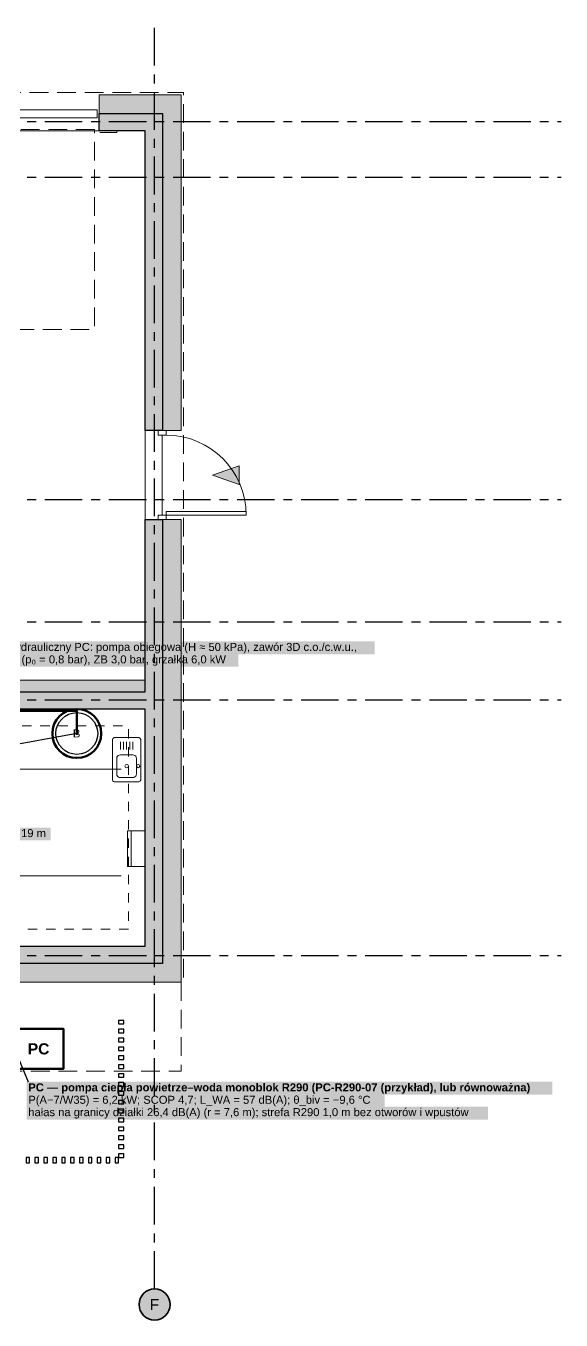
# Model space of a CAD drawing. Header units: metres. Extents: x -4.1 to 22.9, y -4.1 to 10.4.
# Drawn here: x 16.93 to 22.95, y -4.1 to 10.45 of the extents above; entities that cross this region are included whole.
import ezdxf

# ---------------------------------------------------------------- set-up
doc = ezdxf.new("R2010")
doc.units = ezdxf.units.M
for name, pattern in [('KRESKOWA', [5.25, 4.2, -1.05]), ('KRESKOWA_DROBNA', [3.15, 2.1, -1.05]), ('PUNKTOWA', [10.5, 8.4, -1.05, 0, -1.05])]:
    doc.linetypes.add(name, pattern=pattern)
doc.layers.add('A-MASKA', color=7, linetype='Continuous', lineweight=18)
doc.layers.add('S-OPISY', color=2, linetype='Continuous', lineweight=25)
for name, color, linetype, lineweight, true_color in [('I-OSIE', 8, 'PUNKTOWA', 18, 0x7a7a7a), ('I-PODKLAD', 8, 'Continuous', 18, 0x9a9a9a), ('I-PODKLAD-SCIANY', 8, 'Continuous', 25, 0x6e6e6e), ('I-PODKLAD-WYPELN', 254, 'Continuous', 18, 0xe6e6e6), ('S-OGRZ', 1, 'Continuous', 25, 0xe05000), ('S-PC', 1, 'Continuous', 35, 0xc0392b), ('S-URZADZENIA', 2, 'Continuous', 35, 0x303030)]:
    doc.layers.add(name, color=color, linetype=linetype, lineweight=lineweight, true_color=true_color)
doc.styles.add('PL_ARIAL', font='arial.ttf')
doc.styles.add('PL_ARIAL_B', font='arialbd.ttf')

msp = doc.modelspace()

# ---------------------------------------------------------------- hatches: boundary and pattern name
at = {"layer": 'A-MASKA', "true_color": 0xffffff}
for points in [[(15.952, 3.385), (20.85, 3.385), (20.85, 3.53), (15.952, 3.53)], [(15.952, 3.246), (19.317, 3.246), (19.317, 3.391), (15.952, 3.391)], [(16.013, 1.295), (17.207, 1.295), (17.207, 1.435), (16.013, 1.435)], [(16.938, -1.566), (22.846, -1.566), (22.846, -1.421), (16.938, -1.421)], [(16.938, -1.705), (20.96, -1.705), (20.96, -1.56), (16.938, -1.56)], [(16.938, -1.845), (22.124, -1.845), (22.124, -1.7), (16.938, -1.7)]]:
    msp.add_hatch(color=7, dxfattribs=at).paths.add_polyline_path(points)
at = {"layer": 'I-OSIE', "true_color": 0xffffff}
msp.add_hatch(color=7, dxfattribs=at).paths.add_polyline_path([(18.55, -3.925), (18.549, -3.902), (18.544, -3.88), (18.537, -3.858), (18.527, -3.837), (18.514, -3.818), (18.499, -3.801), (18.482, -3.786), (18.462, -3.773), (18.442, -3.763), (18.42, -3.756), (18.398, -3.751), (18.375, -3.75), (18.352, -3.751), (18.33, -3.756), (18.308, -3.763), (18.288, -3.773), (18.268, -3.786), (18.251, -3.801), (18.236, -3.818), (18.223, -3.837), (18.213, -3.858), (18.206, -3.88), (18.201, -3.902), (18.2, -3.925), (18.201, -3.948), (18.206, -3.97), (18.213, -3.992), (18.223, -4.013), (18.236, -4.032), (18.251, -4.049), (18.268, -4.064), (18.288, -4.077), (18.308, -4.087), (18.33, -4.094), (18.352, -4.099), (18.375, -4.1), (18.398, -4.099), (18.42, -4.094), (18.442, -4.087), (18.462, -4.077), (18.482, -4.064), (18.499, -4.049), (18.514, -4.032), (18.527, -4.013), (18.537, -3.992), (18.544, -3.97), (18.549, -3.948)])
at = {"layer": 'I-PODKLAD-WYPELN', "true_color": 0xe4e4e4}
for points in [[(18.675, 9.675), (18.675, 5.9), (18.465, 5.9), (18.27, 5.9), (18.27, 9.27), (17.75, 9.27), (17.75, 9.465), (17.75, 9.675)], [(18.27, 0.105), (18.27, 2.77), (14.95, 2.77), (14.95, 2.5), (14.935, 2.5), (14.8, 2.5), (14.8, 2.77), (14.5, 2.77), (14.5, 2.965), (14.5, 3.095), (18.27, 3.095), (18.27, 4.9), (18.465, 4.9), (18.675, 4.9), (18.675, -0.3), (13.25, -0.3), (13.25, -0.09), (13.25, 0.105), (14.8, 0.105), (14.8, 1.6), (14.935, 1.6), (14.95, 1.6), (14.95, 0.105)]]:
    msp.add_hatch(color=7, dxfattribs=at).paths.add_polyline_path(points)
at = {"layer": 'I-PODKLAD-WYPELN', "true_color": 0xcfcfcf}
msp.add_hatch(color=7, dxfattribs=at).paths.add_polyline_path([(19.025, 5.4), (19.325, 5.295), (19.325, 5.505)])
at = {"layer": 'S-OPISY', "true_color": 0x000000}
msp.add_hatch(color=7, dxfattribs=at).paths.add_polyline_path([(17.517, 2.495), (17.517, 2.5), (17.515, 2.504), (17.512, 2.507), (17.509, 2.51), (17.505, 2.512), (17.5, 2.513), (17.495, 2.512), (17.491, 2.51), (17.488, 2.507), (17.485, 2.504), (17.483, 2.5), (17.483, 2.495), (17.483, 2.49), (17.485, 2.486), (17.488, 2.483), (17.491, 2.48), (17.495, 2.478), (17.5, 2.478), (17.505, 2.478), (17.509, 2.48), (17.512, 2.483), (17.515, 2.486), (17.517, 2.49)])

# ---------------------------------------------------------------- linework, layer by layer
at = {"layer": 'I-OSIE', "linetype": 'PUNKTOWA', "lineweight": 25, "ltscale": 0.050462, "flags": 128}
msp.add_lwpolyline([(18.375, -3.75), (18.375, 10.45)], dxfattribs=at)
at = {"layer": 'I-OSIE', "linetype": 'PUNKTOWA', "lineweight": 25, "ltscale": 0.050048, "flags": 128}
for points in [[(-3.75, 9.375), (22.946, 9.375)], [(-3.75, 8.75), (22.946, 8.75)], [(-3.75, 5.125), (22.946, 5.125)], [(-3.75, 3.75), (22.946, 3.75)], [(-3.75, 2.875), (22.946, 2.875)], [(-3.75, 0), (22.946, 0)]]:
    msp.add_lwpolyline(points, dxfattribs=at)
at = {"layer": 'I-OSIE', "linetype": 'Continuous', "lineweight": 35, "ltscale": 0.05}
msp.add_circle((18.375, -3.925), 0.175, dxfattribs=at)
at = {"layer": 'I-PODKLAD', "linetype": 'KRESKOWA', "lineweight": 13, "ltscale": 0.05, "flags": 128}
for points in [[(11.7, 9.7), (18.7, 9.7), (18.7, -0.325), (18.675, -0.325)], [(17.95, 9.27), (17.95, 9.25), (17.75, 9.25)], [(18.675, -0.3), (18.675, -1.3), (13.8, -1.3)]]:
    msp.add_lwpolyline(points, dxfattribs=at)
at = {"layer": 'I-PODKLAD', "lineweight": 18, "ltscale": 0.05}
for points in [[(17.73, 9.505), (12.77, 9.505), (12.77, 9.415), (17.73, 9.415)], [(18.505, 5.9), (18.505, 5.85), (18.415, 5.85), (18.415, 5.9)], [(18.505, 4.9), (18.505, 4.95), (18.415, 4.95), (18.415, 4.9)], [(18.505, 4.95), (19.405, 4.95), (19.405, 4.99), (18.505, 4.99)], [(18.22, 2.42), (18.219, 2.429), (18.214, 2.438), (18.208, 2.444), (18.199, 2.449), (18.19, 2.45), (17.93, 2.45), (17.921, 2.449), (17.912, 2.444), (17.906, 2.438), (17.901, 2.429), (17.9, 2.42), (17.9, 1.98), (17.901, 1.971), (17.906, 1.962), (17.912, 1.956), (17.921, 1.951), (17.93, 1.95), (18.19, 1.95), (18.199, 1.951), (18.208, 1.956), (18.214, 1.962), (18.219, 1.971), (18.22, 1.98)], [(18.17, 2.215), (18.168, 2.227), (18.162, 2.239), (18.154, 2.247), (18.142, 2.253), (18.13, 2.255), (17.99, 2.255), (17.978, 2.253), (17.966, 2.247), (17.958, 2.239), (17.952, 2.227), (17.95, 2.215), (17.95, 2.04), (17.952, 2.028), (17.958, 2.016), (17.966, 2.008), (17.978, 2.002), (17.99, 2), (18.13, 2), (18.142, 2.002), (18.154, 2.008), (18.162, 2.016), (18.168, 2.028), (18.17, 2.04)], [(18.27, 1), (18.27, 1.4), (18.07, 1.4), (18.07, 1)]]:
    msp.add_lwpolyline(points, close=True, dxfattribs=at)
at = {"layer": 'I-PODKLAD', "lineweight": 13, "ltscale": 0.05}
for points in [[(12.751, 9.27), (17.75, 9.27)], [(18.27, 5.899), (18.27, 4.901)]]:
    msp.add_lwpolyline(points, dxfattribs=at)
at = {"layer": 'I-PODKLAD', "linetype": 'KRESKOWA', "lineweight": 18, "ltscale": 0.05, "flags": 128}
msp.add_lwpolyline([(17.7, 9.285), (12.8, 9.285), (12.8, 7.035), (17.7, 7.035)], close=True, dxfattribs=at)
at = {"layer": 'I-PODKLAD', "lineweight": 18, "ltscale": 0.05}
for points in [[(18.46, 4.95), (18.46, 5.85)], [(17.99, 2.315), (17.99, 2.4)], [(18.025, 2.315), (18.025, 2.4)], [(18.06, 2.315), (18.06, 2.4)], [(18.095, 2.315), (18.095, 2.4)], [(18.13, 2.315), (18.13, 2.4)], [(18.11, 1), (18.11, 1.4)]]:
    msp.add_lwpolyline(points, dxfattribs=at)
at = {"layer": 'I-PODKLAD', "lineweight": 13, "ltscale": 0.05}
msp.add_lwpolyline([(19.025, 5.4), (19.325, 5.295), (19.325, 5.505)], close=True, dxfattribs=at)
for centre, radius in [((18.06, 2.128), 0.02), ((18.19, 2.128), 0.018)]:
    msp.add_circle(centre, radius, dxfattribs=at)
msp.add_arc((18.505, 4.95), 0.9, 0, 90, dxfattribs=at)
at = {"layer": 'I-PODKLAD-SCIANY', "lineweight": 13, "ltscale": 0.05}
for points in [[(17.75, 9.465), (17.75, 9.465), (17.75, 9.675), (17.75, 9.675), (17.75, 9.675), (18.675, 9.675), (18.675, 9.675), (18.675, 9.675), (18.675, 5.9), (18.675, 5.9), (18.675, 5.9), (18.465, 5.9), (18.465, 5.9), (18.465, 5.9), (18.465, 9.465), (18.465, 9.465), (18.465, 9.465), (18.465, 9.465), (18.465, 9.465), (18.465, 9.465), (18.465, 9.465), (18.465, 9.465), (18.465, 9.465), (18.465, 9.465), (18.465, 9.465), (18.465, 9.465), (18.465, 9.465), (18.465, 9.465), (18.465, 9.465), (18.465, 9.465), (18.465, 9.465), (17.75, 9.465)], [(14.5, 2.965), (14.5, 2.965), (14.5, 3.095), (14.5, 3.095), (14.5, 3.095), (18.27, 3.095), (18.27, 3.095), (18.27, 3.095), (18.27, 2.965), (18.27, 2.965), (18.27, 2.965), (14.5, 2.965)]]:
    msp.add_lwpolyline(points, close=True, dxfattribs=at)
at = {"layer": 'I-PODKLAD-SCIANY', "lineweight": 25, "ltscale": 0.05}
for points in [[(17.75, 9.27), (17.75, 9.27), (17.75, 9.465), (17.75, 9.465), (17.75, 9.465), (18.465, 9.465), (18.465, 9.465), (18.465, 9.465), (18.465, 5.9), (18.465, 5.9), (18.465, 5.9), (18.27, 5.9), (18.27, 5.9), (18.27, 5.9), (18.27, 9.27), (18.27, 9.27), (18.27, 9.27), (18.27, 9.27), (18.27, 9.27), (18.27, 9.27), (18.27, 9.27), (18.27, 9.27), (18.27, 9.27), (18.27, 9.27), (18.27, 9.27), (18.27, 9.27), (18.27, 9.27), (18.27, 9.27), (18.27, 9.27), (18.27, 9.27), (18.27, 9.27), (17.75, 9.27)], [(18.03, -0.77), (18.03, -0.73), (17.97, -0.73), (17.97, -0.77)], [(18.03, -0.87), (18.03, -0.83), (17.97, -0.83), (17.97, -0.87)], [(18.03, -0.97), (18.03, -0.93), (17.97, -0.93), (17.97, -0.97)], [(18.03, -1.07), (18.03, -1.03), (17.97, -1.03), (17.97, -1.07)], [(18.03, -1.17), (18.03, -1.13), (17.97, -1.13), (17.97, -1.17)], [(18.03, -1.27), (18.03, -1.23), (17.97, -1.23), (17.97, -1.27)], [(18.03, -1.37), (18.03, -1.33), (17.97, -1.33), (17.97, -1.37)], [(18.03, -1.47), (18.03, -1.43), (17.97, -1.43), (17.97, -1.47)], [(18.03, -1.57), (18.03, -1.53), (17.97, -1.53), (17.97, -1.57)], [(18.03, -1.67), (18.03, -1.63), (17.97, -1.63), (17.97, -1.67)], [(18.03, -1.77), (18.03, -1.73), (17.97, -1.73), (17.97, -1.77)], [(18.03, -1.87), (18.03, -1.83), (17.97, -1.83), (17.97, -1.87)], [(18.03, -1.97), (18.03, -1.93), (17.97, -1.93), (17.97, -1.97)], [(18.03, -2.07), (18.03, -2.03), (17.97, -2.03), (17.97, -2.07)], [(18.03, -2.17), (18.03, -2.13), (17.97, -2.13), (17.97, -2.17)], [(16.93, -2.33), (16.97, -2.33), (16.97, -2.27), (16.93, -2.27)], [(17.03, -2.33), (17.07, -2.33), (17.07, -2.27), (17.03, -2.27)], [(17.13, -2.33), (17.17, -2.33), (17.17, -2.27), (17.13, -2.27)], [(17.23, -2.33), (17.27, -2.33), (17.27, -2.27), (17.23, -2.27)], [(17.33, -2.33), (17.37, -2.33), (17.37, -2.27), (17.33, -2.27)], [(17.43, -2.33), (17.47, -2.33), (17.47, -2.27), (17.43, -2.27)], [(17.53, -2.33), (17.57, -2.33), (17.57, -2.27), (17.53, -2.27)], [(17.63, -2.33), (17.67, -2.33), (17.67, -2.27), (17.63, -2.27)], [(17.73, -2.33), (17.77, -2.33), (17.77, -2.27), (17.73, -2.27)], [(17.83, -2.33), (17.87, -2.33), (17.87, -2.27), (17.83, -2.27)], [(17.93, -2.33), (17.97, -2.33), (17.97, -2.27), (17.93, -2.27)], [(18.03, -2.27), (18.03, -2.23), (17.97, -2.23), (17.97, -2.27)]]:
    msp.add_lwpolyline(points, close=True, dxfattribs=at)
for points in [[(14.5, 2.965), (18.27, 2.965), (18.27, 2.965), (18.27, 2.965), (18.27, 2.965), (18.27, 2.965), (18.27, 2.965), (18.27, 2.965), (18.27, 2.965), (18.27, 2.965), (18.27, 2.965), (18.27, 2.965), (18.27, 2.965), (18.27, 2.965), (18.27, 2.965), (18.27, 2.965), (18.27, 2.965), (18.27, 2.965), (18.27, 4.9), (18.27, 4.9), (18.27, 4.9), (18.465, 4.9), (18.465, 4.9), (18.465, 4.9), (18.465, -0.09), (18.465, -0.09), (18.465, -0.09), (13.25, -0.09)], [(14.935, 0.105), (18.27, 0.105), (18.27, 0.105), (18.27, 0.105), (18.27, 0.105), (18.27, 0.105), (18.27, 0.105), (18.27, 0.105), (18.27, 0.105), (18.27, 0.105), (18.27, 0.105), (18.27, 0.105), (18.27, 0.105), (18.27, 0.105), (18.27, 0.105), (18.27, 0.105), (18.27, 0.105), (18.27, 0.105), (18.27, 2.77), (18.27, 2.77), (18.27, 2.77), (18.27, 2.77), (18.27, 2.77), (18.27, 2.77), (18.27, 2.77), (18.27, 2.77), (18.27, 2.77), (18.27, 2.77), (18.27, 2.77), (18.27, 2.77), (18.27, 2.77), (18.27, 2.77), (18.27, 2.77), (18.27, 2.77), (18.27, 2.77), (14.935, 2.77)]]:
    msp.add_lwpolyline(points, dxfattribs=at)
at = {"layer": 'I-PODKLAD-SCIANY', "lineweight": 13, "ltscale": 0.05}
msp.add_lwpolyline([(13.25, -0.09), (18.465, -0.09), (18.465, -0.09), (18.465, -0.09), (18.465, -0.09), (18.465, -0.09), (18.465, -0.09), (18.465, -0.09), (18.465, -0.09), (18.465, -0.09), (18.465, -0.09), (18.465, -0.09), (18.465, -0.09), (18.465, -0.09), (18.465, -0.09), (18.465, -0.09), (18.465, -0.09), (18.465, -0.09), (18.465, 4.9), (18.465, 4.9), (18.465, 4.9), (18.675, 4.9), (18.675, 4.9), (18.675, 4.9), (18.675, -0.3), (18.675, -0.3), (18.675, -0.3), (13.25, -0.3)], dxfattribs=at)
at = {"layer": 'S-OGRZ', "linetype": 'KRESKOWA_DROBNA', "lineweight": 18, "ltscale": 0.05, "flags": 128}
msp.add_lwpolyline([(18.08, 0.295), (15.14, 0.295), (15.14, 2.58), (18.08, 2.58)], close=True, dxfattribs=at)
at = {"layer": 'S-OGRZ', "linetype": 'Continuous', "lineweight": 13, "ltscale": 0.05, "true_color": 0xe59a70, "flags": 128}
for points in [[(18, 2.095), (15.22, 2.095)], [(15.22, 0.895), (18, 0.895)]]:
    msp.add_lwpolyline(points, dxfattribs=at)
at = {"layer": 'S-OPISY', "lineweight": 25, "ltscale": 0.05}
for points in [[(17.5, 2.495), (16.679, 2.345)], [(16.8, -1.05), (16.955, -1.42)]]:
    msp.add_lwpolyline(points, dxfattribs=at)
at = {"layer": 'S-PC', "lineweight": 50, "ltscale": 0.05}
msp.add_lwpolyline([(15.75, 2.57), (15.75, 2.75), (17.5, 2.75), (17.5, 2.495)], dxfattribs=at)
at = {"layer": 'S-URZADZENIA', "lineweight": 50, "ltscale": 0.05}
msp.add_lwpolyline([(16.25, -1.275), (17.35, -1.275), (17.35, -0.825), (16.25, -0.825)], close=True, dxfattribs=at)
msp.add_circle((17.5, 2.495), 0.275, dxfattribs=at)
at = {"layer": 'S-URZADZENIA', "lineweight": 25, "ltscale": 0.05}
msp.add_circle((17.5, 2.495), 0.235, dxfattribs=at)

# ---------------------------------------------------------------- texts
at = {"layer": 'I-OSIE', "style": 'PL_ARIAL'}
msp.add_text('F', height=0.125, dxfattribs=at).set_placement((18.32, -3.987))
at = {"layer": 'S-OPISY'}
for s, style, p in [('MH — moduł hydrauliczny PC: pompa obiegowa (H ≈ 50 kPa), zawór 3D c.o./c.w.u.,', 'PL_ARIAL', (15.97, 3.423)), ('NW c.o. 18 dm³ (p₀ = 0,8 bar), ZB 3,0 bar, grzałka 6,0 kW', 'PL_ARIAL', (15.97, 3.283)), ('T = 30 cm, L = 19 m', 'PL_ARIAL', (16.028, 1.33)), ('PC — pompa ciepła powietrze–woda monoblok R290 (PC-R290-07 (przykład), lub równoważna)', 'PL_ARIAL_B', (16.955, -1.528)), ('P(A−7/W35) = 6,2 kW; SCOP 4,7; L_WA = 57 dB(A); θ_biv = −9,6 °C', 'PL_ARIAL', (16.955, -1.668)), ('hałas na granicy działki 26,4 dB(A) (r = 7,6 m); strefa R290 1,0 m bez otworów i wpustów', 'PL_ARIAL', (16.955, -1.807))]:
    msp.add_text(s, height=0.09, dxfattribs=dict(at, style=style)).set_placement(p)
at = {"layer": 'S-URZADZENIA'}
for s, height, style, p in [('B', 0.09, 'PL_ARIAL', (17.456, 2.45)), ('PC', 0.125, 'PL_ARIAL_B', (16.949, -1.113))]:
    msp.add_text(s, height=height, dxfattribs=dict(at, style=style)).set_placement(p)

doc.saveas('drawing.dxf')
